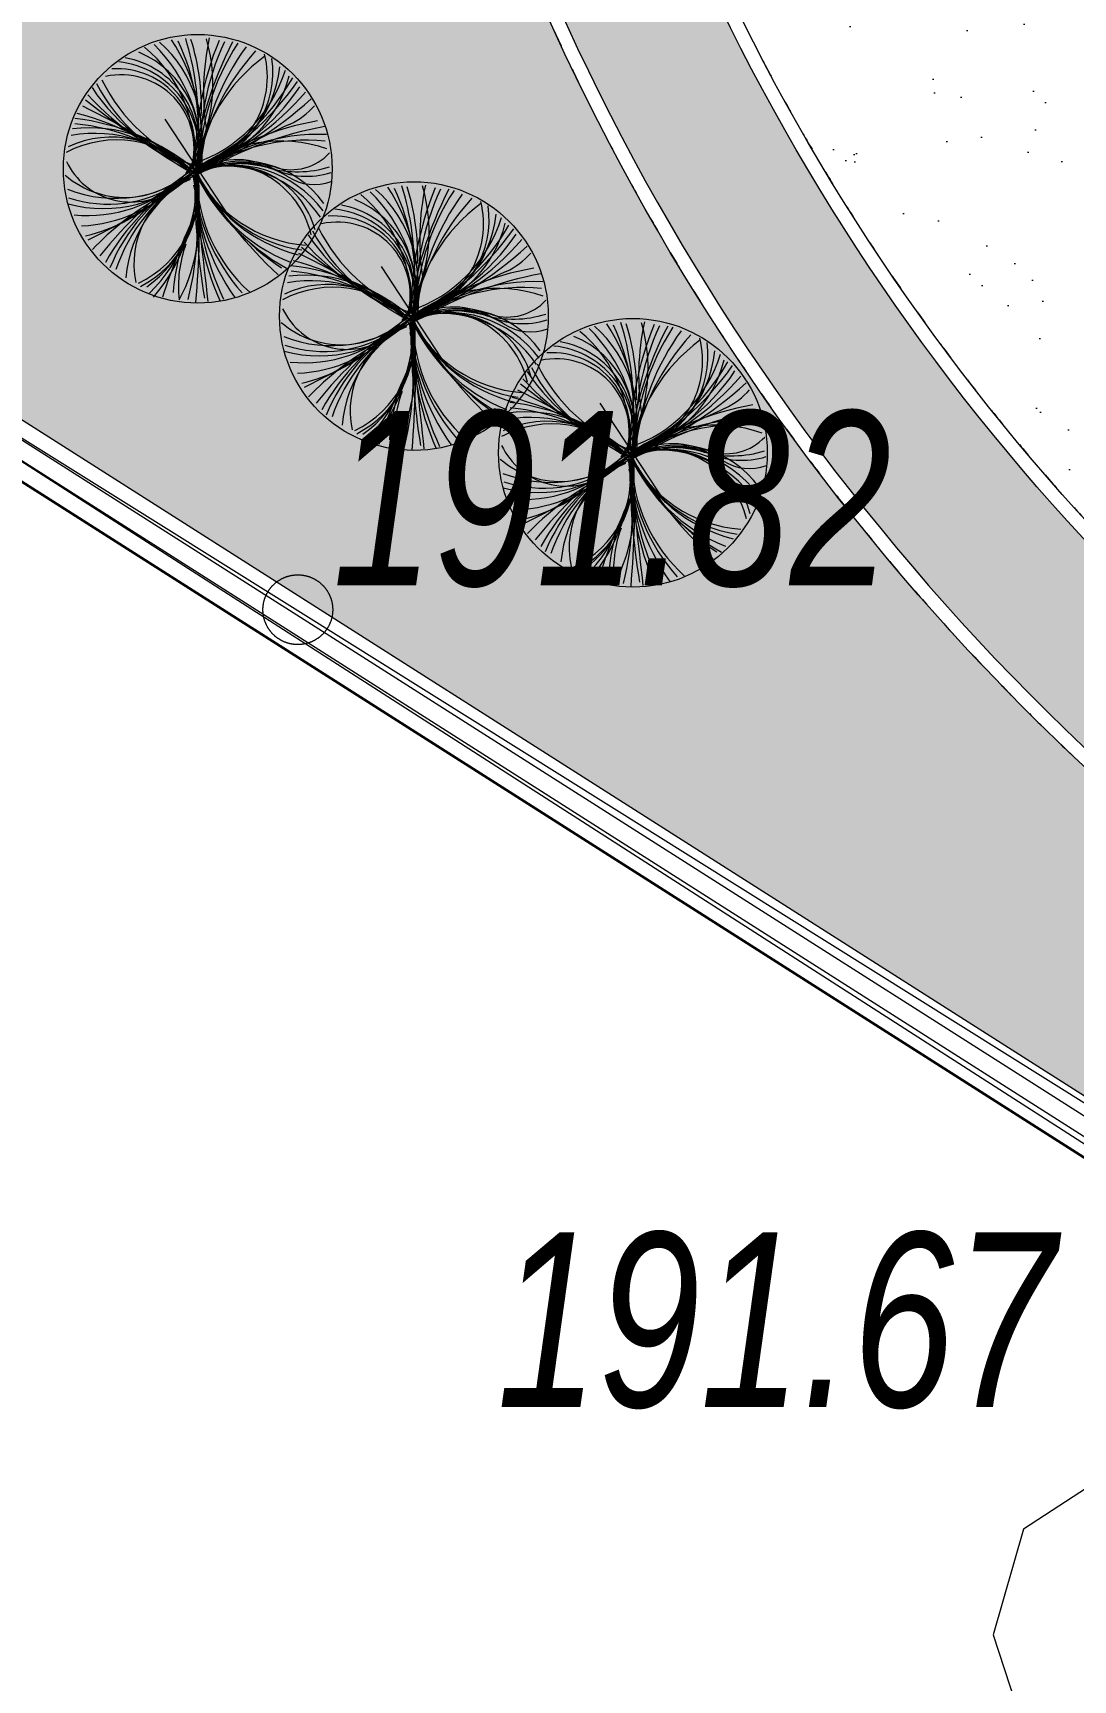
# Model space of a CAD drawing. Header units: millimetres. Extents: x -38151500 to -28914887, y -20564105 to -20349562.
# Drawn here: x -32289602 to -32283639, y -20519373 to -20509929 of the extents above; entities that cross this region are included whole.
import ezdxf
from ezdxf.xclip import XClip

# ---------------------------------------------------------------- set-up
doc = ezdxf.new("R2010")
doc.units = ezdxf.units.MM
doc.header["$MEASUREMENT"] = 0
doc.header["$XCLIPFRAME"] = 0
doc.linetypes.add('ГОСТ 2.303 6', pattern=[480, 80, -150, 100, -150])
doc.layers.add('!!! ПОДОСНОВА', color=7, linetype='Continuous')
for name, color, linetype, lineweight in [('Новый_ГП_БК_08.20_Ном._пера__5', 5, 'Continuous', 13), ('Новый_ГП_Благоустройство штриховка_Ном._пера__246', 246, 'Continuous', 13), ('Новый_ГП_Граница участка_Ном._пера__1', 1, 'Continuous', 40), ('Новый_ГП_Ограждение_Ном._пера__152', 152, 'Continuous', 18), ('Новый_ГП_озеленение_газон_Ном._пера__74', 74, 'Continuous', 20), ('Новый_ГП_озеленение_кустарники_Ном._пера__84', 84, 'Continuous', 5), ('Новый_ГП_озеленение_кустарники_Ном._пера__86', 86, 'Continuous', 13), ('Новый_ГП_озеленение_кустарники_Ном._пера__94', 94, 'Continuous', 5), ('Новый_ГП_Тротуар_Дорожки_Ном._пера__24', 26, 'Continuous', 13), ('Чертеж_1_Новофедоровское_снт 28_07$0$tp_отметки_новые_Ном._пера__253', 252, 'Continuous', 18), ('Чертеж_1_Новый_ГП_Топография_Ном._пера__253', 252, 'Continuous', 18), ('Чертеж_1_Новый_Новофедоровское_снт 28_07$0$tp_Ограждения рабица_Ном._пера__253', 252, 'Continuous', 18), ('Чертеж_1_Новый_Новофедоровское_снт 28_07$0$tp_отметки_новые_Ном._пера__7', 7, 'Continuous', 18), ('Чертеж_1_Новый_Новофедоровское_снт 28_07$0$tp_рельеф_Ном._пера__253', 252, 'Continuous', 18)]:
    doc.layers.add(name, color=color, linetype=linetype, lineweight=lineweight)
doc.styles.add('РЎР“Р•РќР•Р\xa0РР\xa0_РЎРўРР›Р¬_1', font='arial.ttf', dxfattribs={"width": 0.75})
doc.linetypes.add('МЕЖА', pattern='A,0,[7,РіРµРЅРїРїР»Р°РЅ 2025_06_18 dima РІР°СЂРёР°РЅС‚ 21.Shx,S=39.68254,R=0,X=0,Y=1.38778e-17],-5480,0', length=5480)
doc.linetypes.add('Новофедоровское_снт 28_07$0$ЗАБОР_СЕТКА', pattern='A,0,[1,РіРµРЅРїРїР»Р°РЅ 2025_06_18 dima РІР°СЂРёР°РЅС‚ 21.Shx,S=39.68254,R=0,X=0,Y=2.77556e-17],-5000,0', length=5000)
doc.linetypes.add('Новофедоровское_снт 28_07$0$МЕЖА', pattern='A,0,[5,РіРµРЅРїРїР»Р°РЅ 2025_06_18 dima РІР°СЂРёР°РЅС‚ 21.Shx,S=46.746032,R=0,X=0,Y=6.93889e-18],-6500,0', length=6500)
pattern_1 = [(37.5, (5813926.6, -7295.8), (-24.0004694, 734.119856), [0, -579.12, 0, -647.7, 0, -619.125]), (7.5, (5813926.6, -7295.8), (674.284925, 1075.23765), [0, -312.42, 0, -521.97, 0, -200.025]), (327.5, (5813458, -7295.8), (1186.488555, 2.155777), [0, -190.5, 0, -685.8, 0, -895.35]), (317.5, (5813458, -7295.8), (1145.334679, 334.393985), [0, -95.25, 0, -449.58, 0, -514.35])]

# ---------------------------------------------------------------- blocks, each defined once
blk = doc.blocks.new('Чертеж_5_1', base_point=(5813926.6, -7295.8))
at = {"layer": 'Чертеж_1_Новый_ГП_Топография_Ном._пера__253', "color": 252, "linetype": 'Новофедоровское_снт 28_07$0$МЕЖА', "lineweight": 18, "flags": 128}
for points in [[(-32308273.1, -20524360), (-32308233.4, -20524295.8), (-32297746.4, -20507196.2), (-32271576.3, -20524004), (-32260015.4, -20507966.8), (-32250099.4, -20495162.8), (-32251853.4, -20487945.8), (-32253858.4, -20480798.8), (-32259351.4, -20482760.8), (-32262206.7, -20481924.2), (-32276477.9, -20473144.8), (-32266528.8, -20456936.1), (-32274137.4, -20452237.8), (-32315168.4, -20519981.8)], [(-32277303.4, -20473795.8), (-32257903.4, -20485775.8), (-32255433.4, -20481775.8), (-32250993.4, -20493825.8), (-32260723.4, -20507435.8), (-32259863.4, -20507995.8), (-32271223.4, -20523485.8), (-32271553.4, -20524025.8), (-32271823.4, -20523855.8), (-32296303.4, -20508275.8), (-32285623.4, -20491165.8), (-32287333.4, -20490045.8)]]:
    blk.add_lwpolyline(points, close=True, dxfattribs=at)
at = {"layer": 'Чертеж_1_Новый_Новофедоровское_снт 28_07$0$tp_Ограждения рабица_Ном._пера__253', "color": 252, "linetype": 'Новофедоровское_снт 28_07$0$ЗАБОР_СЕТКА', "lineweight": 18, "flags": 128}
blk.add_lwpolyline([(-32297746.4, -20507196.2), (-32288083.4, -20513240.8), (-32283015.4, -20516412.8), (-32279875.4, -20519048.8), (-32278871, -20518387.1)], dxfattribs=at)
at = {"layer": 'Чертеж_1_Новый_Новофедоровское_снт 28_07$0$tp_отметки_новые_Ном._пера__7', "color": 7, "linetype": 'Continuous', "lineweight": 18}
blk.add_circle((-32288083.4, -20513235.8), 200, dxfattribs=at)
at = {"layer": 'Чертеж_1_Новый_Новофедоровское_снт 28_07$0$tp_рельеф_Ном._пера__253', "color": 252, "linetype": 'Continuous', "lineweight": 18, "flags": 128}
blk.add_lwpolyline([(-32279822.5, -20517695.1), (-32280322, -20517699.6), (-32281483.4, -20517775.8), (-32282566.9, -20517928.3), (-32283233.8, -20518057.8), (-32283923.3, -20518508.3), (-32284098, -20519114.6), (-32283904.6, -20519705.1), (-32283625.2, -20520274.1), (-32283249.2, -20520660.7), (-32282690.5, -20520961.3), (-32282221.2, -20521111), (-32281147.9, -20521205), (-32279016.9, -20520989.3), (-32277146.3, -20520780.4), (-32275757.6, -20520604.2)], dxfattribs=at)
at = {"layer": 'Чертеж_1_Новофедоровское_снт 28_07$0$tp_отметки_новые_Ном._пера__253', "color": 252, "linetype": 'Continuous', "lineweight": 18, "char_height": 999.996, "attachment_point": 7, "style": 'РЎР“Р•РќР•Р\xa0РР\xa0_РЎРўРР›Р¬_1'}
for s, insert in [('\\A1;{\\pql;\\fArial|b0|i1|c204|p0;\\W0.750000;191.82}', (-32287884.4, -20513111.1)), ('\\A1;{\\pql;\\fArial|b0|i1|c204|p0;\\W0.750000;191.67}', (-32286942.3, -20517820.8))]:
    blk.add_mtext(s, dxfattribs=dict(at, insert=insert))

msp = doc.modelspace()

# ---------------------------------------------------------------- hatches: boundary and pattern name
at = {"layer": 'Новый_ГП_Благоустройство штриховка_Ном._пера__246', "linetype": 'Continuous', "lineweight": 13}
h = msp.add_hatch(dxfattribs=at)
h.set_pattern_fill('Гравий_0003', color=246, style=0, pattern_type=2)
h.set_pattern_definition([(0, (5813926.62, -7252.5), (173.2051, 300), [0, -25, 50, -271.4102]), (0, (5813926.62, -7339.1), (173.2051, 300), [0, -25, 50, -271.4102]), (60, (5813926.62, -7295.8), (-173.2050711, 300.0000167), [50, -296.4102]), (60, (5814026.62, -7295.8), (-173.2050711, 300.0000167), [0, -296.4102, 50, 0, 0, 0]), (120, (5813926.62, -7295.8), (-346.4101711, 1.67e-05), [0, -296.4102, 50, 0, 0, 0]), (120, (5814026.62, -7295.8), (-346.4101711, 1.67e-05), [50, -296.4102])])
h.paths.add_polyline_path([(-32281389.65, -20499016.85), (-32282296.37, -20498450.2, 0.006807), (-32282199.39, -20499278.51, -0.3062134), (-32283041.33, -20500363.06, 0.0041139), (-32285142.27, -20501113.88, 0.2666049), (-32287507.65, -20504738.16, 0.0780142), (-32287273.51, -20507874.55, 0.1723091), (-32282145.91, -20515200.77, 0.3489048), (-32276185.26, -20514370.09, -0.2585313), (-32271792.52, -20512391.41, 0.0136544), (-32269281.01, -20512435.74, 0.3144836), (-32264527.78, -20509554.63), (-32265294.95, -20509075.19), (-32265296.68, -20509216.37, -0.3218012), (-32269252.92, -20511595.41, -0.0137708), (-32271739.6, -20511552.93, 0.2552703), (-32276825.38, -20513823.85, -0.3432439), (-32281688.92, -20514494.9, -0.1712031), (-32286459.39, -20507666.93, -0.0778536), (-32286669.56, -20504795.9, -0.2637), (-32284803.22, -20501884.26, -0.0040028), (-32282771.58, -20501158.6, 0.3175283), (-32281357.16, -20499239.8, -0.0065687)])
at = {"layer": 'Новый_ГП_озеленение_газон_Ном._пера__74', "linetype": 'Continuous', "lineweight": 20}
h = msp.add_hatch(dxfattribs=at)
h.set_pattern_fill('AR_SAND_0003', color=74, style=0, pattern_type=2)
h.set_pattern_definition(pattern_1)
h.paths.add_polyline_path([(-32295187.89, -20507055.27), (-32295891.42, -20508182.38), (-32271650.86, -20523609.99), (-32271472.77, -20523318.57), (-32262368.35, -20510904.18), (-32264459.18, -20509597.51, -0.3182453), (-32269283.52, -20512515.76, -0.0136448), (-32271797.63, -20512471.26, 0.258872), (-32276124, -20514421.77, -0.3493763), (-32282189.52, -20515267.92, -0.1724048), (-32287351.04, -20507894.33, -0.0780291), (-32287587.46, -20504732.63, -0.2668386), (-32285174.3, -20501040.41, -0.0041241), (-32283066.91, -20500287.26, 0.3045295), (-32282279.76, -20499281.03, -0.0082483), (-32282381.92, -20498396.73), (-32285061.68, -20496722.07), (-32291058.51, -20506317.62), (-32290179.38, -20506867.03), (-32291662.99, -20509241.3)])
h = msp.add_hatch(dxfattribs=at)
h.set_pattern_fill('AR_SAND_0003', color=74, style=0, pattern_type=2)
h.set_pattern_definition(pattern_1)
h.paths.add_polyline_path([(-32282745.81, -20501234.34, 0.0039917), (-32284770.64, -20501957.52, 0.2633703), (-32286589.74, -20504801.36, 0.0778382), (-32286381.85, -20507647.17, 0.171087), (-32281645.51, -20514427.59, 0.342622), (-32276886.05, -20513771.47, -0.2549845), (-32271734.62, -20511473.08, 0.0137834), (-32269250.07, -20511515.38, 0.3210024), (-32265376.07, -20509198.38), (-32265369.78, -20509028.43), (-32281298.33, -20499073.92, 0.0090704), (-32281277.05, -20499234.57, -0.3183331)])

# ---------------------------------------------------------------- linework, layer by layer
at = {"layer": 'Новый_ГП_БК_08.20_Ном._пера__5', "color": 5, "linetype": 'ГОСТ 2.303 6', "lineweight": 13}
msp.add_lwpolyline([(-32265376.07, -20509198.38, -0.3210024), (-32269250.07, -20511515.38, -0.0137834), (-32271734.62, -20511473.08, 0.2549845), (-32276886.05, -20513771.47, -0.342622), (-32281645.51, -20514427.59, -0.171087), (-32286381.85, -20507647.17, -0.0778382), (-32286589.74, -20504801.36, -0.2633703), (-32284770.64, -20501957.52, -0.0039917), (-32282745.81, -20501234.34, 0.3183331), (-32281277.05, -20499234.57, -0.0090704), (-32281298.33, -20499073.92), (-32282381.92, -20498396.73, 0.0082483), (-32282279.76, -20499281.03, -0.3045295), (-32283066.92, -20500287.26, 0.0041241), (-32285174.3, -20501040.41, 0.2668386), (-32287587.46, -20504732.63, 0.0780291), (-32287351.04, -20507894.33, 0.1724048), (-32282189.52, -20515267.92, 0.3493763), (-32276124, -20514421.77, -0.258872), (-32271797.63, -20512471.26, 0.0136448), (-32269283.52, -20512515.76, 0.3182453), (-32264459.18, -20509597.51), (-32265369.78, -20509028.43)], format="xyb", close=True, dxfattribs=at)
at = {"layer": 'Новый_ГП_Граница участка_Ном._пера__1', "color": 1, "linetype": 'МЕЖА', "lineweight": 40}
msp.add_lwpolyline([(-32277303.38, -20473795.8), (-32257903.38, -20485775.8), (-32255433.38, -20481775.8), (-32250993.38, -20493825.8), (-32260723.38, -20507435.8), (-32259863.38, -20507995.8), (-32271223.38, -20523485.8), (-32271553.38, -20524025.8), (-32271823.38, -20523855.8), (-32296303.38, -20508275.8), (-32285623.38, -20491165.8), (-32287333.38, -20490045.8)], close=True, dxfattribs=at)
at = {"layer": 'Новый_ГП_Ограждение_Ном._пера__152', "color": 152, "linetype": 'Continuous', "lineweight": 18}
msp.add_lwpolyline([(-32295101.02, -20506916.11), (-32295891.42, -20508182.38), (-32271650.86, -20523609.99), (-32271472.77, -20523318.57), (-32260292.86, -20508074.13), (-32261149.66, -20507516.22), (-32251329.79, -20493780.51), (-32255501.85, -20482457.67), (-32257805.75, -20486188.68), (-32277205.7, -20474208.71), (-32279539.89, -20477990.43), (-32279709.1, -20477883.78), (-32277270.82, -20473933.43), (-32257870.84, -20485913.42), (-32255456.21, -20482003.09), (-32251105.52, -20493810.7), (-32260865.47, -20507462.6), (-32260006.54, -20508021.91), (-32271306.51, -20523430.06), (-32271586.41, -20523888.08), (-32296166.06, -20508244.66), (-32295270.63, -20506810.13), (-32295101.15, -20506916.03)], dxfattribs=at)
msp.add_lwpolyline([(-32277238.26, -20474071.07), (-32257838.29, -20486051.05), (-32255479.03, -20482230.38), (-32251217.65, -20493795.6), (-32261007.57, -20507489.41), (-32260149.7, -20508048.02), (-32271389.64, -20523374.32), (-32271618.64, -20523749.03), (-32296028.74, -20508213.52), (-32285350.11, -20491105.7), (-32287060.93, -20489985.17)], close=True, dxfattribs=at)
at = {"layer": 'Новый_ГП_озеленение_газон_Ном._пера__74', "color": 74, "linetype": 'Continuous', "lineweight": 20}
for points in [[(-32291662.99, -20509241.3), (-32295187.89, -20507055.27), (-32295891.42, -20508182.38), (-32271650.86, -20523609.99), (-32271472.77, -20523318.57), (-32262368.35, -20510904.18), (-32264459.18, -20509597.51, -0.3182453), (-32269283.52, -20512515.76, -0.0136448), (-32271797.63, -20512471.26, 0.258872), (-32276124, -20514421.77, -0.3493763), (-32282189.52, -20515267.92, -0.1724048), (-32287351.04, -20507894.33, -0.0780291), (-32287587.46, -20504732.63, -0.2668386), (-32285174.3, -20501040.41, -0.0041241), (-32283066.91, -20500287.26, 0.3045295), (-32282279.76, -20499281.03, -0.0082483), (-32282381.92, -20498396.73), (-32285061.68, -20496722.07), (-32291058.51, -20506317.62), (-32290179.38, -20506867.03)], [(-32265369.78, -20509028.43), (-32265376.07, -20509198.38, -0.3210024), (-32269250.07, -20511515.38, -0.0137834), (-32271734.62, -20511473.08, 0.2549845), (-32276886.05, -20513771.47, -0.342622), (-32281645.51, -20514427.59, -0.171087), (-32286381.85, -20507647.17, -0.0778382), (-32286589.74, -20504801.36, -0.2633703), (-32284770.64, -20501957.52, -0.0039917), (-32282745.81, -20501234.34, 0.3183331), (-32281277.05, -20499234.57, -0.0090704), (-32281298.33, -20499073.92)]]:
    msp.add_lwpolyline(points, format="xyb", close=True, dxfattribs=at)
at = {"layer": 'Новый_ГП_озеленение_кустарники_Ном._пера__84', "color": 84, "linetype": 'Continuous', "lineweight": 5}
for p, q in [((-32288470.19, -20510991.87), (-32288844.1, -20510423.41)), ((-32288941.37, -20510894.59), (-32288372.92, -20510520.69)), ((-32287230.66, -20511836.59), (-32287604.57, -20511268.14)), ((-32287701.84, -20511739.32), (-32287133.39, -20511365.41)), ((-32285975.52, -20512620.42), (-32286349.42, -20512051.97)), ((-32286446.7, -20512523.14), (-32285878.24, -20512149.24))]:
    msp.add_line(p, q, dxfattribs=at)
at = {"layer": 'Новый_ГП_озеленение_кустарники_Ном._пера__86', "color": 86, "linetype": 'Continuous', "lineweight": 13}
for centre in [(-32288657.15, -20510707.64), (-32287417.61, -20511552.37), (-32286162.47, -20512336.19)]:
    msp.add_circle(centre, 770.25, dxfattribs=at)
at = {"layer": 'Новый_ГП_озеленение_кустарники_Ном._пера__94', "color": 94, "linetype": 'Continuous', "lineweight": 5}
for centre, radius, start, end in [((-32289207.08, -20510557.95), 559.67, 345.23709, 67.802391), ((-32289462.32, -20510616.61), 785.44, 354.092828, 50.435072), ((-32289563.78, -20510656.29), 932.04, 357.825553, 45.218769), ((-32289355.92, -20510523.71), 723.77, 345.974414, 48.547977), ((-32289698.58, -20510551), 1065.42, 353.56797, 33.176852), ((-32289874.78, -20510500.44), 1224.01, 354.601003, 25.38092), ((-32290231.09, -20510430.85), 1576.48, 358.306243, 17.34558), ((-32289491.72, -20510222.53), 921.61, 326.432293, 16.451157), ((-32289929.17, -20510357.39), 1293.49, 357.837054, 17.561674), ((-32286506.04, -20510985.77), 2195.21, 152.749466, 172.851802), ((-32286839.31, -20510667.94), 1832.74, 157.702922, 180.734116), ((-32287264.49, -20510983.6), 1425.82, 138.104653, 168.11561), ((-32287261.78, -20510742.85), 1389.21, 147.031277, 179.198882), ((-32287114.97, -20510615.93), 1528.78, 155.371424, 183.065173), ((-32287241.24, -20510836.85), 1408.5, 143.972049, 173.211371), ((-32287158.89, -20510266.51), 1465.26, 167.808547, 188.828624), ((-32289120.02, -20510580.57), 447.04, 344.043764, 93.801571), ((-32289162.4, -20510602.56), 510, 347.525155, 84.092277), ((-32289162.15, -20510571.76), 508.39, 346.735179, 79.934808), ((-32288881.4, -20510049.53), 698.62, 286.262816, 353.931694), ((-32287678.92, -20510868.46), 1001.45, 126.375947, 170.78846), ((-32288790.31, -20510181.04), 532.39, 284.023377, 14.248297), ((-32288788.2, -20510152.53), 561.7, 290.186604, 7.98162), ((-32288322.86, -20509739.89), 1033.25, 207.626821, 249.801414), ((-32288299.8, -20509752.41), 1010.05, 206.174498, 248.38295), ((-32289097.15, -20510587.69), 418.97, 344.607785, 102.298765), ((-32289405.11, -20509287.32), 1608.74, 296.680918, 325.112376), ((-32289260.8, -20509526.99), 1323.82, 295.965817, 330.142069), ((-32288938.75, -20509898.57), 820.69, 288.310161, 342.761258), ((-32288801.75, -20510015.96), 686.27, 283.76774, 346.703792), ((-32285649.6, -20505652.37), 5920.61, 231.920112, 238.72033), ((-32287977.73, -20509066.99), 1787.8, 222.901748, 247.252413), ((-32288350.1, -20509649.54), 1087.9, 212.974882, 254.459724), ((-32289586.39, -20508557.74), 2356.36, 292.267874, 312.081667), ((-32289063.45, -20509578.16), 1190.87, 288.418042, 326.357938), ((-32289248.14, -20509224.05), 1597.89, 291.601699, 319.184686), ((-32289517.06, -20511737.71), 1328.01, 50.314091, 83.322611), ((-32289844.75, -20512207.03), 1883.56, 52.432465, 74.733257), ((-32291197.9, -20514246.47), 4327.64, 54.466168, 64.232949), ((-32288304.48, -20510070.62), 419.86, 294.836936, 318.979944), ((-32289244.44, -20511264.41), 759.88, 42.862293, 100.509178), ((-32289273.43, -20511271.3), 798.45, 42.454456, 97.322691), ((-32289459.3, -20511608.71), 1162.24, 49.175386, 85.164946), ((-32287955.6, -20511725.14), 1215.13, 88.270203, 126.31872), ((-32287683.13, -20512076.91), 1668.93, 99.899299, 125.181121), ((-32284001.72, -20519366.9), 9823.89, 114.836936, 118.023039), ((-32287543.65, -20512555.04), 2125.36, 100.452916, 120.250399), ((-32289121.89, -20511158.09), 615.89, 44.119091, 117.998095), ((-32289149.94, -20511128.15), 601.7, 41.528555, 114.573639), ((-32288184.48, -20511363.29), 814.59, 70.788778, 127.167183), ((-32288030.96, -20511703.04), 1159.27, 84.843428, 122.32512), ((-32289075.46, -20510350.92), 520.82, 228.883143, 321.341496), ((-32289039.91, -20510488.08), 410.45, 205.673693, 303.894913), ((-32288457.84, -20511333.01), 645.75, 36.466943, 109.236148), ((-32287785.24, -20510353.85), 951.8, 201.557774, 249.037273), ((-32288439.42, -20511387.71), 710.12, 74.636677, 108.864147), ((-32288403.61, -20511239.86), 576.02, 35.333868, 117.276178), ((-32288433.19, -20511104.91), 449.59, 63.351238, 121.189369), ((-32288519.46, -20511207.31), 527.47, 13.357598, 106.116316), ((-32288395.46, -20511325.53), 653.06, 73.247242, 113.457683), ((-32288409.14, -20511172.61), 498.32, 57.205193, 119.429414), ((-32288460.61, -20511182.79), 491.83, 14.668596, 112.376329), ((-32288503.96, -20511355.1), 662.62, 33.897361, 102.529954), ((-32288088.55, -20510110.7), 614.21, 254.636677, 287.68929), ((-32288030.15, -20510301.76), 449.01, 243.351238, 287.780515), ((-32288120.98, -20510413.68), 299.21, 253.247242, 317.210021), ((-32289130.36, -20510131.73), 745.39, 248.5206, 309.409279), ((-32289200.58, -20510175.94), 759.79, 254.719821, 315.369902), ((-32289171.22, -20510187.84), 722.5, 251.744399, 303.612471), ((-32289286.01, -20510187.2), 788.22, 264.153942, 313.778159), ((-32289365.94, -20510181.12), 855.22, 272.797985, 315.786872), ((-32290617.08, -20508293.39), 3119.69, 295.272066, 307.676049), ((-32287387.74, -20512643.93), 2326.24, 124.142383, 141.866819), ((-32288060.14, -20511862.18), 1283.51, 120.118808, 151.291025), ((-32288163.31, -20511685.86), 1078.42, 120.949667, 157.583773), ((-32288162.19, -20511615.62), 1019.64, 122.110977, 161.106453), ((-32288340.73, -20511397.02), 731.58, 114.168351, 174.967739), ((-32288498.03, -20511253.38), 524.99, 112.596357, 191.774746), ((-32289264.39, -20510810.23), 614.7, 295.805485, 7.834328), ((-32289263.36, -20510842.05), 607.51, 297.29481, 6.913747), ((-32289332.89, -20510843.86), 663.11, 305.283666, 9.945274), ((-32289585.26, -20510763.91), 925, 314.80794, 2.88865), ((-32289712.4, -20510763.4), 1051.97, 319.643607, 2.511955), ((-32290417.05, -20511031.24), 1757.71, 345.95232, 9.388805), ((-32027798.48, -20482026.43), 262457.79, 186.2828685, 186.4410488), ((-32287406.8, -20510710.36), 1271.89, 181.402537, 215.324398), ((-32287859.76, -20510321.68), 906.25, 205.664102, 255.841217), ((-32287979.19, -20510370.97), 777.29, 206.201479, 265.619915), ((-32284367.68, -20510755.49), 4307.77, 180.137048, 189.268634), ((-32287601.7, -20510701.45), 1075.66, 183.429498, 221.819167), ((-32287511.76, -20510142.05), 1301.88, 206.666192, 240.705318), ((-32286918.9, -20510722.5), 1751.95, 180.67192, 204.751657), ((-32287034.29, -20510808.2), 1634.07, 178.567903, 203.641877), ((-32294009.21, -20511006.54), 5361.73, 354.98936, 2.523392), ((-32287949.44, -20510393.35), 787.64, 204.525514, 261.931138), ((-32287750.87, -20510736.08), 912.3, 180.53548, 228.173114), ((-32286509.68, -20509483.26), 2489.93, 210.478154, 227.367191), ((-32287400.22, -20510092.96), 1414.57, 207.710661, 236.736424), ((-32287988.24, -20510519.37), 278.77, 237.205193, 290.226886), ((-32289505.92, -20510174.58), 939.83, 282.639465, 314.206255), ((-32288103.34, -20512267.78), 1595.07, 119.312382, 136.549623), ((-32289571.21, -20511020.35), 919.14, 331.487258, 13.826286), ((-32287967.55, -20511402.68), 559.67, 345.23709, 67.802391), ((-32288222.79, -20511461.33), 785.44, 354.092828, 50.435072), ((-32288324.25, -20511501.01), 932.04, 357.825553, 45.218769), ((-32288116.39, -20511368.44), 723.77, 345.974414, 48.547977), ((-32288459.05, -20511395.73), 1065.42, 353.56797, 33.176852), ((-32288635.25, -20511345.16), 1224.01, 354.601003, 25.38092), ((-32288991.56, -20511275.58), 1576.48, 358.306243, 17.34558), ((-32288252.19, -20511067.26), 921.61, 326.432293, 16.451157), ((-32288689.63, -20511202.11), 1293.49, 357.837054, 17.561674), ((-32285266.5, -20511830.5), 2195.21, 152.749466, 172.851802), ((-32285599.78, -20511512.67), 1832.74, 157.702922, 180.734116), ((-32286024.95, -20511828.33), 1425.82, 138.104653, 168.11561), ((-32286022.25, -20511587.58), 1389.21, 147.031277, 179.198882), ((-32285875.44, -20511460.65), 1528.78, 155.371424, 183.065173), ((-32286001.71, -20511681.57), 1408.5, 143.972049, 173.211371), ((-32285919.36, -20511111.23), 1465.26, 167.808547, 188.828624), ((-32285052.68, -20512661.98), 3996.75, 154.75071, 162.247895), ((-32287880.49, -20511425.3), 447.04, 344.043764, 93.801571), ((-32287922.87, -20511447.28), 510, 347.525155, 84.092277), ((-32287922.62, -20511416.49), 508.39, 346.735179, 79.934808), ((-32287641.87, -20510894.25), 698.62, 286.262816, 353.931694), ((-32287699.22, -20510743.29), 820.69, 288.310161, 342.761258), ((-32286439.39, -20511713.19), 1001.45, 126.375947, 170.78846), ((-32287550.78, -20511025.76), 532.39, 284.023377, 14.248297), ((-32287548.66, -20510997.26), 561.7, 290.186604, 7.98162), ((-32287083.33, -20510584.62), 1033.25, 207.626821, 249.801414), ((-32287060.26, -20510597.14), 1010.05, 206.174498, 248.38295), ((-32287857.62, -20511432.41), 418.97, 344.607785, 102.298765), ((-32288165.58, -20510132.05), 1608.74, 296.680918, 325.112376), ((-32288021.26, -20510371.72), 1323.82, 295.965817, 330.142069), ((-32287562.22, -20510860.68), 686.27, 283.76774, 346.703792), ((-32288059.9, -20511381.5), 707.91, 159.966354, 186.294154), ((-32284410.07, -20506497.1), 5920.61, 231.920112, 238.72033), ((-32286738.2, -20509911.71), 1787.8, 222.901748, 247.252413), ((-32287110.57, -20510494.26), 1087.9, 212.974882, 254.459724), ((-32288346.85, -20509402.46), 2356.36, 292.267874, 312.081667), ((-32287823.92, -20510422.89), 1190.87, 288.418042, 326.357938), ((-32288008.61, -20510068.77), 1597.89, 291.601699, 319.184686), ((-32287476.66, -20511523.82), 1325.89, 164.961333, 175.352754), ((-32288277.53, -20512582.44), 1328.01, 50.314091, 83.322611), ((-32288605.22, -20513051.76), 1883.56, 52.432465, 74.733257), ((-32289958.37, -20515091.2), 4327.64, 54.466168, 64.232949), ((-32287064.95, -20510915.35), 419.86, 294.836936, 318.979944), ((-32288004.91, -20512109.13), 759.88, 42.862293, 100.509178), ((-32288033.9, -20512116.02), 798.45, 42.454456, 97.322691), ((-32288219.77, -20512453.43), 1162.24, 49.175386, 85.164946), ((-32286716.07, -20512569.86), 1215.13, 88.270203, 126.31872), ((-32286443.6, -20512921.63), 1668.93, 99.899299, 125.181121), ((-32282762.19, -20520211.62), 9823.89, 114.836936, 118.023039), ((-32286304.12, -20513399.76), 2125.36, 100.452916, 120.250399), ((-32287882.36, -20512002.81), 615.89, 44.119091, 117.998095), ((-32287910.41, -20511972.87), 601.7, 41.528555, 114.573639), ((-32286944.95, -20512208.02), 814.59, 70.788778, 127.167183), ((-32286791.43, -20512547.77), 1159.27, 84.843428, 122.32512), ((-32287835.93, -20511195.64), 520.82, 228.883143, 321.341496), ((-32287800.38, -20511332.8), 410.45, 205.673693, 303.894913), ((-32287890.83, -20510976.45), 745.39, 248.5206, 309.409279), ((-32287961.05, -20511020.66), 759.79, 254.719821, 315.369902), ((-32287218.31, -20512177.73), 645.75, 36.466943, 109.236148), ((-32286545.71, -20511198.58), 951.8, 201.557774, 249.037273), ((-32287199.89, -20512232.44), 710.12, 74.636677, 108.864147), ((-32287164.07, -20512084.58), 576.02, 35.333868, 117.276178), ((-32287193.66, -20511949.63), 449.59, 63.351238, 121.189369), ((-32287279.93, -20512052.04), 527.47, 13.357598, 106.116316), ((-32287155.93, -20512170.25), 653.06, 73.247242, 113.457683), ((-32287169.61, -20512017.33), 498.32, 57.205193, 119.429414), ((-32287221.08, -20512027.52), 491.83, 14.668596, 112.376329), ((-32287264.43, -20512199.82), 662.62, 33.897361, 102.529954), ((-32286849.02, -20510955.43), 614.21, 254.636677, 287.68929), ((-32286790.62, -20511146.49), 449.01, 243.351238, 287.780515), ((-32286881.45, -20511258.4), 299.21, 253.247242, 317.210021), ((-32287931.69, -20511032.56), 722.5, 251.744399, 303.612471), ((-32288046.48, -20511031.92), 788.22, 264.153942, 313.778159), ((-32288126.41, -20511025.85), 855.22, 272.797985, 315.786872), ((-32289377.55, -20509138.11), 3119.69, 295.272066, 307.676049), ((-32286148.21, -20513488.65), 2326.24, 124.142383, 141.866819), ((-32286820.6, -20512706.91), 1283.51, 120.118808, 151.291025), ((-32286923.78, -20512530.59), 1078.42, 120.949667, 157.583773), ((-32286922.66, -20512460.35), 1019.64, 122.110977, 161.106453), ((-32287101.2, -20512241.74), 731.58, 114.168351, 174.967739), ((-32287258.5, -20512098.1), 524.99, 112.596357, 191.774746), ((-32288024.86, -20511654.95), 614.7, 295.805485, 7.834328), ((-32288023.82, -20511686.77), 607.51, 297.29481, 6.913747), ((-32288093.36, -20511688.58), 663.11, 305.283666, 9.945274), ((-32288345.73, -20511608.63), 925, 314.80794, 2.88865), ((-32288472.87, -20511608.12), 1051.97, 319.643607, 2.511955), ((-32288331.68, -20511865.08), 919.14, 331.487258, 13.826286), ((-32289177.52, -20511875.96), 1757.71, 345.95232, 9.388805), ((-32026558.94, -20482871.16), 262457.79, 186.2828685, 186.4410488), ((-32286167.27, -20511555.08), 1271.89, 181.402537, 215.324398), ((-32286620.22, -20511166.4), 906.25, 205.664102, 255.841217), ((-32286739.66, -20511215.7), 777.29, 206.201479, 265.619915), ((-32283128.14, -20511600.22), 4307.77, 180.137048, 189.268634), ((-32286362.16, -20511546.17), 1075.66, 183.429498, 221.819167), ((-32286272.22, -20510986.77), 1301.88, 206.666192, 240.705318), ((-32285679.36, -20511567.23), 1751.95, 180.67192, 204.751657), ((-32285794.76, -20511652.92), 1634.07, 178.567903, 203.641877), ((-32292769.68, -20511851.27), 5361.73, 354.98936, 2.523392), ((-32286709.91, -20511238.08), 787.64, 204.525514, 261.931138), ((-32286511.34, -20511580.81), 912.3, 180.53548, 228.173114), ((-32285270.15, -20510327.99), 2489.93, 210.478154, 227.367191), ((-32286160.69, -20510937.69), 1414.57, 207.710661, 236.736424), ((-32286748.71, -20511364.1), 278.77, 237.205193, 290.226886), ((-32286967.65, -20512245.16), 785.44, 354.092828, 50.435072), ((-32287069.11, -20512284.84), 932.04, 357.825553, 45.218769), ((-32286861.24, -20512152.26), 723.77, 345.974414, 48.547977), ((-32287203.9, -20512179.55), 1065.42, 353.56797, 33.176852), ((-32287380.11, -20512128.99), 1224.01, 354.601003, 25.38092), ((-32287736.41, -20512059.41), 1576.48, 358.306243, 17.34558), ((-32286997.05, -20511851.09), 921.61, 326.432293, 16.451157), ((-32287434.49, -20511985.94), 1293.49, 357.837054, 17.561674), ((-32284011.36, -20512614.32), 2195.21, 152.749466, 172.851802), ((-32284344.63, -20512296.49), 1832.74, 157.702922, 180.734116), ((-32284767.1, -20512371.4), 1389.21, 147.031277, 179.198882), ((-32284620.29, -20512244.48), 1528.78, 155.371424, 183.065173), ((-32284746.56, -20512465.4), 1408.5, 143.972049, 173.211371), ((-32284664.21, -20511895.06), 1465.26, 167.808547, 188.828624), ((-32288266.39, -20511019.31), 939.83, 282.639465, 314.206255), ((-32286863.8, -20513112.5), 1595.07, 119.312382, 136.549623), ((-32286667.72, -20512231.11), 510, 347.525155, 84.092277), ((-32286667.47, -20512200.31), 508.39, 346.735179, 79.934808), ((-32286712.4, -20512186.5), 559.67, 345.23709, 67.802391), ((-32285184.25, -20512497.01), 1001.45, 126.375947, 170.78846), ((-32286295.64, -20511809.59), 532.39, 284.023377, 14.248297), ((-32284769.81, -20512612.16), 1425.82, 138.104653, 168.11561), ((-32286293.52, -20511781.08), 561.7, 290.186604, 7.98162), ((-32283813.15, -20513506.71), 3996.75, 154.75071, 162.247895), ((-32285805.12, -20511380.97), 1010.05, 206.174498, 248.38295), ((-32286602.47, -20512216.24), 418.97, 344.607785, 102.298765), ((-32286625.34, -20512209.12), 447.04, 344.043764, 93.801571), ((-32286386.72, -20511678.08), 698.62, 286.262816, 353.931694), ((-32286910.43, -20510915.87), 1608.74, 296.680918, 325.112376), ((-32286766.12, -20511155.54), 1323.82, 295.965817, 330.142069), ((-32286444.07, -20511527.12), 820.69, 288.310161, 342.761258), ((-32286307.07, -20511644.51), 686.27, 283.76774, 346.703792), ((-32285483.05, -20510695.54), 1787.8, 222.901748, 247.252413), ((-32285855.42, -20511278.09), 1087.9, 212.974882, 254.459724), ((-32285828.18, -20511368.45), 1033.25, 207.626821, 249.801414), ((-32286568.77, -20511206.72), 1190.87, 288.418042, 326.357938), ((-32286753.46, -20510852.6), 1597.89, 291.601699, 319.184686), ((-32286237.13, -20512368.55), 1325.89, 164.961333, 175.352754), ((-32286820.37, -20512226.22), 707.91, 159.966354, 186.294154), ((-32287350.07, -20513835.59), 1883.56, 52.432465, 74.733257), ((-32288703.23, -20515875.03), 4327.64, 54.466168, 64.232949), ((-32283154.92, -20507280.92), 5920.61, 231.920112, 238.72033), ((-32287091.71, -20510186.29), 2356.36, 292.267874, 312.081667), ((-32285809.8, -20511699.17), 419.86, 294.836936, 318.979944), ((-32286778.75, -20512899.85), 798.45, 42.454456, 97.322691), ((-32287022.39, -20513366.27), 1328.01, 50.314091, 83.322611), ((-32286964.62, -20513237.26), 1162.24, 49.175386, 85.164946), ((-32285188.45, -20513705.46), 1668.93, 99.899299, 125.181121), ((-32281507.04, -20520995.45), 9823.89, 114.836936, 118.023039), ((-32285048.98, -20514183.59), 2125.36, 100.452916, 120.250399), ((-32286627.21, -20512786.64), 615.89, 44.119091, 117.998095), ((-32286655.26, -20512756.7), 601.7, 41.528555, 114.573639), ((-32286749.76, -20512892.96), 759.88, 42.862293, 100.509178), ((-32285689.8, -20512991.85), 814.59, 70.788778, 127.167183), ((-32285460.93, -20513353.69), 1215.13, 88.270203, 126.31872), ((-32285536.28, -20513331.59), 1159.27, 84.843428, 122.32512), ((-32286580.78, -20511979.47), 520.82, 228.883143, 321.341496), ((-32286545.23, -20512116.63), 410.45, 205.673693, 303.894913), ((-32285944.74, -20513016.26), 710.12, 74.636677, 108.864147), ((-32285908.93, -20512868.41), 576.02, 35.333868, 117.276178), ((-32285938.51, -20512733.46), 449.59, 63.351238, 121.189369), ((-32286024.79, -20512835.87), 527.47, 13.357598, 106.116316), ((-32285900.78, -20512954.08), 653.06, 73.247242, 113.457683), ((-32285914.46, -20512801.16), 498.32, 57.205193, 119.429414), ((-32285626.3, -20512042.23), 299.21, 253.247242, 317.210021), ((-32286635.69, -20511760.28), 745.39, 248.5206, 309.409279), ((-32286705.9, -20511804.49), 759.79, 254.719821, 315.369902), ((-32286791.34, -20511815.75), 788.22, 264.153942, 313.778159), ((-32288122.41, -20509921.94), 3119.69, 295.272066, 307.676049), ((-32284893.06, -20514272.48), 2326.24, 124.142383, 141.866819), ((-32285565.46, -20513490.74), 1283.51, 120.118808, 151.291025), ((-32285668.63, -20513314.42), 1078.42, 120.949667, 157.583773), ((-32285667.52, -20513244.17), 1019.64, 122.110977, 161.106453), ((-32285846.06, -20513025.57), 731.58, 114.168351, 174.967739), ((-32286003.35, -20512881.93), 524.99, 112.596357, 191.774746), ((-32286769.71, -20512438.78), 614.7, 295.805485, 7.834328), ((-32286768.68, -20512470.6), 607.51, 297.29481, 6.913747), ((-32286838.21, -20512472.41), 663.11, 305.283666, 9.945274), ((-32287090.59, -20512392.46), 925, 314.80794, 2.88865), ((-32287217.72, -20512391.95), 1051.97, 319.643607, 2.511955), ((-32287922.37, -20512659.79), 1757.71, 345.95232, 9.388805), ((-32025303.8, -20483654.99), 262457.79, 186.2828685, 186.4410488), ((-32284912.12, -20512338.91), 1271.89, 181.402537, 215.324398), ((-32285365.08, -20511950.23), 906.25, 205.664102, 255.841217), ((-32285484.51, -20511999.53), 777.29, 206.201479, 265.619915), ((-32281873, -20512384.04), 4307.77, 180.137048, 189.268634), ((-32285107.02, -20512330), 1075.66, 183.429498, 221.819167), ((-32285017.08, -20511770.6), 1301.88, 206.666192, 240.705318), ((-32284424.22, -20512351.06), 1751.95, 180.67192, 204.751657), ((-32285963.17, -20512961.56), 645.75, 36.466943, 109.236148), ((-32285290.57, -20511982.4), 951.8, 201.557774, 249.037273), ((-32284539.61, -20512436.75), 1634.07, 178.567903, 203.641877), ((-32291514.53, -20512635.1), 5361.73, 354.98936, 2.523392), ((-32285454.76, -20512021.91), 787.64, 204.525514, 261.931138), ((-32285256.2, -20512364.64), 912.3, 180.53548, 228.173114), ((-32284015, -20511111.81), 2489.93, 210.478154, 227.367191), ((-32284905.54, -20511721.51), 1414.57, 207.710661, 236.736424), ((-32285965.93, -20512811.34), 491.83, 14.668596, 112.376329), ((-32286009.28, -20512983.65), 662.62, 33.897361, 102.529954), ((-32285593.88, -20511739.26), 614.21, 254.636677, 287.68929), ((-32285535.47, -20511930.32), 449.01, 243.351238, 287.780515), ((-32285493.56, -20512147.92), 278.77, 237.205193, 290.226886), ((-32286676.54, -20511816.39), 722.5, 251.744399, 303.612471), ((-32286871.27, -20511809.67), 855.22, 272.797985, 315.786872), ((-32287011.24, -20511803.14), 939.83, 282.639465, 314.206255), ((-32287076.53, -20512648.9), 919.14, 331.487258, 13.826286), ((-32285608.66, -20513896.33), 1595.07, 119.312382, 136.549623), ((-32282558, -20514290.53), 3996.75, 154.75071, 162.247895), ((-32285565.23, -20513010.05), 707.91, 159.966354, 186.294154), ((-32284981.99, -20513152.37), 1325.89, 164.961333, 175.352754)]:
    msp.add_arc(centre, radius, start, end, dxfattribs=at)
at = {"layer": 'Новый_ГП_Тротуар_Дорожки_Ном._пера__24', "color": 26, "linetype": 'Continuous', "lineweight": 13}
msp.add_lwpolyline([(-32265296.68, -20509216.37, -0.3218012), (-32269252.92, -20511595.41, -0.0137708), (-32271739.6, -20511552.93, 0.2552703), (-32276825.38, -20513823.85, -0.3432439), (-32281688.92, -20514494.9, -0.1712031), (-32286459.39, -20507666.93, -0.0778536), (-32286669.56, -20504795.9, -0.2637), (-32284803.22, -20501884.26, -0.0040028), (-32282771.58, -20501158.6, 0.3175283), (-32281357.16, -20499239.8, -0.0134251), (-32281417.3, -20498783.32), (-32282319.3, -20498219.62, 0.0086983), (-32282199.39, -20499278.51, -0.3062134), (-32283041.33, -20500363.06, 0.0041139), (-32285142.27, -20501113.88, 0.2666049), (-32287507.65, -20504738.16, 0.0780142), (-32287273.51, -20507874.55, 0.1723091), (-32282145.91, -20515200.77, 0.3489048), (-32276185.26, -20514370.09, -0.2585313), (-32271792.52, -20512391.41, 0.0136544), (-32269281.01, -20512435.74, 0.3198609), (-32264490.24, -20509467.48), (-32265293.6, -20508965.42)], format="xyb", close=True, dxfattribs=at)

# ---------------------------------------------------------------- block references
at = {"layer": '!!! ПОДОСНОВА', "color": 252, "linetype": 'Continuous', "lineweight": 40}
ref = msp.add_blockref('Чертеж_5_1', (5813926.62, -7295.8), dxfattribs=at)
XClip(ref).set_block_clipping_path([(-32342847.3118521906, -20426134.2498699203), (-32342847.3118521906, -20517391.6082299612), (-32320266.7422028184, -20517391.6082299612), (-32314873.6045184806, -20528511.4797440507), (-32229507.7408887595, -20528511.4797440507), (-32229507.7408887595, -20426017.5390227698)])

doc.saveas('drawing.dxf')
